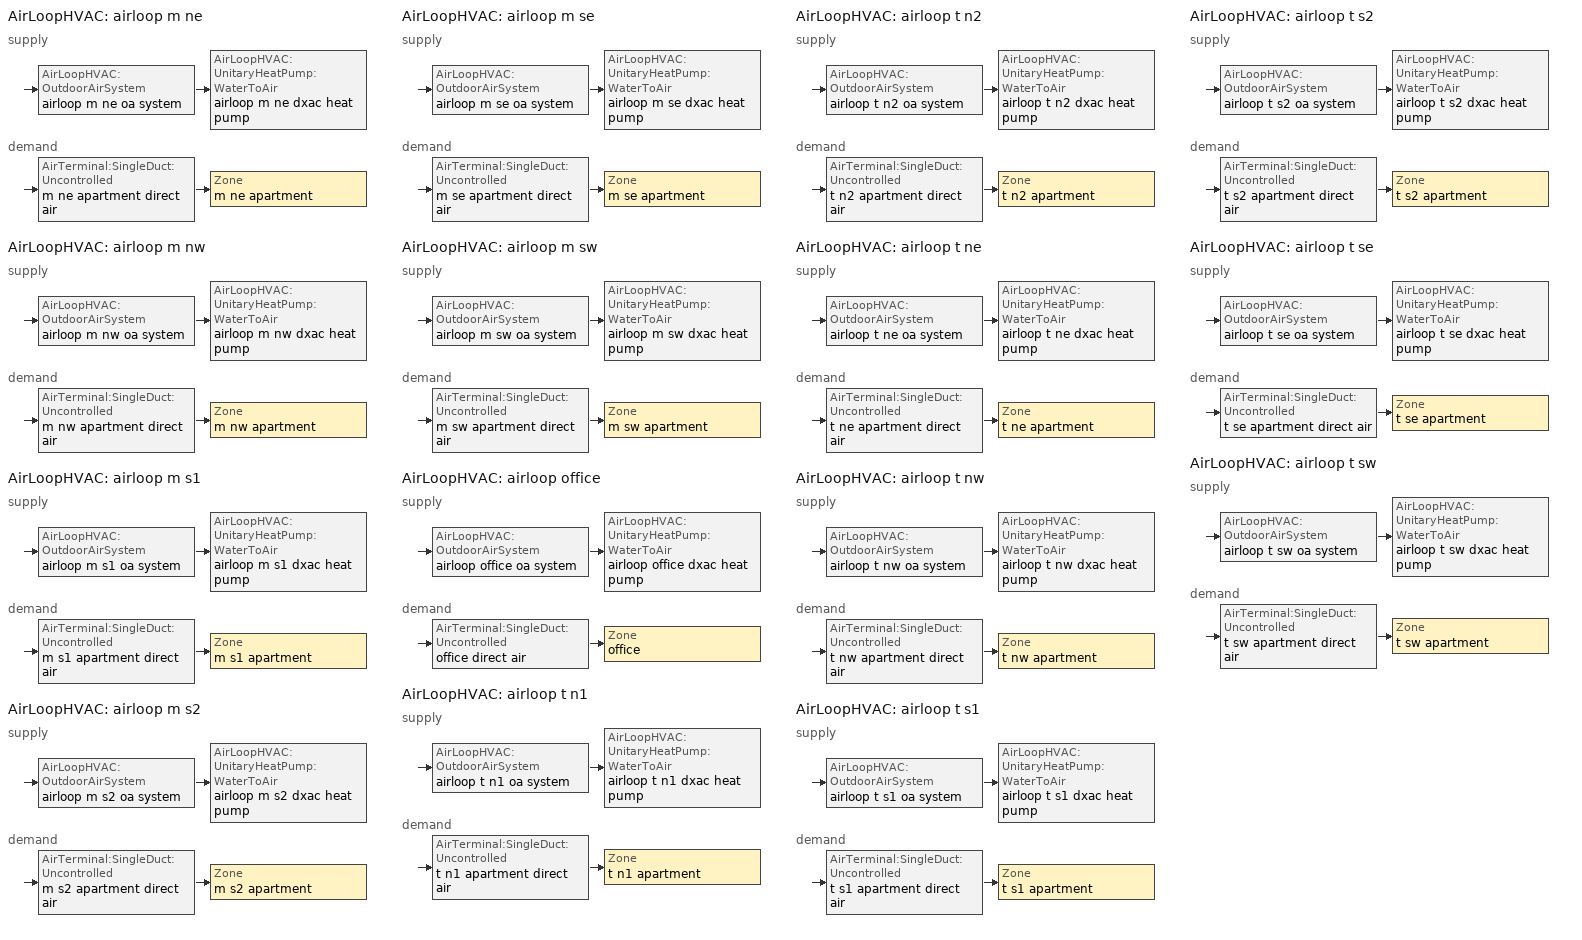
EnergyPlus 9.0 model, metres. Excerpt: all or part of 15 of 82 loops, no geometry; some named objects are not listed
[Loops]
AirLoopHVAC 'airloop m ne'
 supply: AirLoopHVAC:OutdoorAirSystem 'airloop m ne oa system' > AirLoopHVAC:UnitaryHeatPump:WaterToAir 'airloop m ne dxac heat pump'
 demand: AirTerminal:SingleDuct:Uncontrolled 'm ne apartment direct air' > Zone 'm ne apartment'
AirLoopHVAC 'airloop m nw'
 supply: AirLoopHVAC:OutdoorAirSystem 'airloop m nw oa system' > AirLoopHVAC:UnitaryHeatPump:WaterToAir 'airloop m nw dxac heat pump'
 demand: AirTerminal:SingleDuct:Uncontrolled 'm nw apartment direct air' > Zone 'm nw apartment'
AirLoopHVAC 'airloop m s1'
 supply: AirLoopHVAC:OutdoorAirSystem 'airloop m s1 oa system' > AirLoopHVAC:UnitaryHeatPump:WaterToAir 'airloop m s1 dxac heat pump'
 demand: AirTerminal:SingleDuct:Uncontrolled 'm s1 apartment direct air' > Zone 'm s1 apartment'
AirLoopHVAC 'airloop m s2'
 supply: AirLoopHVAC:OutdoorAirSystem 'airloop m s2 oa system' > AirLoopHVAC:UnitaryHeatPump:WaterToAir 'airloop m s2 dxac heat pump'
 demand: AirTerminal:SingleDuct:Uncontrolled 'm s2 apartment direct air' > Zone 'm s2 apartment'
AirLoopHVAC 'airloop m se'
 supply: AirLoopHVAC:OutdoorAirSystem 'airloop m se oa system' > AirLoopHVAC:UnitaryHeatPump:WaterToAir 'airloop m se dxac heat pump'
 demand: AirTerminal:SingleDuct:Uncontrolled 'm se apartment direct air' > Zone 'm se apartment'
AirLoopHVAC 'airloop m sw'
 supply: AirLoopHVAC:OutdoorAirSystem 'airloop m sw oa system' > AirLoopHVAC:UnitaryHeatPump:WaterToAir 'airloop m sw dxac heat pump'
 demand: AirTerminal:SingleDuct:Uncontrolled 'm sw apartment direct air' > Zone 'm sw apartment'
AirLoopHVAC 'airloop office'
 supply: AirLoopHVAC:OutdoorAirSystem 'airloop office oa system' > AirLoopHVAC:UnitaryHeatPump:WaterToAir 'airloop office dxac heat pump'
 demand: AirTerminal:SingleDuct:Uncontrolled 'office direct air' > Zone 'office'
AirLoopHVAC 'airloop t n1'
 supply: AirLoopHVAC:OutdoorAirSystem 'airloop t n1 oa system' > AirLoopHVAC:UnitaryHeatPump:WaterToAir 'airloop t n1 dxac heat pump'
 demand: AirTerminal:SingleDuct:Uncontrolled 't n1 apartment direct air' > Zone 't n1 apartment'
AirLoopHVAC 'airloop t n2'
 supply: AirLoopHVAC:OutdoorAirSystem 'airloop t n2 oa system' > AirLoopHVAC:UnitaryHeatPump:WaterToAir 'airloop t n2 dxac heat pump'
 demand: AirTerminal:SingleDuct:Uncontrolled 't n2 apartment direct air' > Zone 't n2 apartment'
AirLoopHVAC 'airloop t ne'
 supply: AirLoopHVAC:OutdoorAirSystem 'airloop t ne oa system' > AirLoopHVAC:UnitaryHeatPump:WaterToAir 'airloop t ne dxac heat pump'
 demand: AirTerminal:SingleDuct:Uncontrolled 't ne apartment direct air' > Zone 't ne apartment'
AirLoopHVAC 'airloop t nw'
 supply: AirLoopHVAC:OutdoorAirSystem 'airloop t nw oa system' > AirLoopHVAC:UnitaryHeatPump:WaterToAir 'airloop t nw dxac heat pump'
 demand: AirTerminal:SingleDuct:Uncontrolled 't nw apartment direct air' > Zone 't nw apartment'
AirLoopHVAC 'airloop t s1'
 supply: AirLoopHVAC:OutdoorAirSystem 'airloop t s1 oa system' > AirLoopHVAC:UnitaryHeatPump:WaterToAir 'airloop t s1 dxac heat pump'
 demand: AirTerminal:SingleDuct:Uncontrolled 't s1 apartment direct air' > Zone 't s1 apartment'
AirLoopHVAC 'airloop t s2'
 supply: AirLoopHVAC:OutdoorAirSystem 'airloop t s2 oa system' > AirLoopHVAC:UnitaryHeatPump:WaterToAir 'airloop t s2 dxac heat pump'
 demand: AirTerminal:SingleDuct:Uncontrolled 't s2 apartment direct air' > Zone 't s2 apartment'
AirLoopHVAC 'airloop t se'
 supply: AirLoopHVAC:OutdoorAirSystem 'airloop t se oa system' > AirLoopHVAC:UnitaryHeatPump:WaterToAir 'airloop t se dxac heat pump'
 demand: AirTerminal:SingleDuct:Uncontrolled 't se apartment direct air' > Zone 't se apartment'
AirLoopHVAC 'airloop t sw'
 supply: AirLoopHVAC:OutdoorAirSystem 'airloop t sw oa system' > AirLoopHVAC:UnitaryHeatPump:WaterToAir 'airloop t sw dxac heat pump'
 demand: AirTerminal:SingleDuct:Uncontrolled 't sw apartment direct air' > Zone 't sw apartment'
[AirLoopHVAC]
airloop m ne: , airloop allapts availability manager, autosize, airloop m ne branches, , airloop m ne return air inlet, zonemixer m ne return air outlet, zonesplitter m ne supply air inlet, airloop m ne supply air outlet
airloop m nw: , airloop allapts availability manager, autosize, airloop m nw branches, , airloop m nw return air inlet, zonemixer m nw return air outlet, zonesplitter m nw supply air inlet, airloop m nw supply air outlet
airloop m s1: , airloop allapts availability manager, autosize, airloop m s1 branches, , airloop m s1 return air inlet, zonemixer m s1 return air outlet, zonesplitter m s1 supply air inlet, airloop m s1 supply air outlet
airloop m s2: , airloop allapts availability manager, autosize, airloop m s2 branches, , airloop m s2 return air inlet, zonemixer m s2 return air outlet, zonesplitter m s2 supply air inlet, airloop m s2 supply air outlet
airloop m se: , airloop allapts availability manager, autosize, airloop m se branches, , airloop m se return air inlet, zonemixer m se return air outlet, zonesplitter m se supply air inlet, airloop m se supply air outlet
airloop m sw: , airloop allapts availability manager, autosize, airloop m sw branches, , airloop m sw return air inlet, zonemixer m sw return air outlet, zonesplitter m sw supply air inlet, airloop m sw supply air outlet
airloop office: , airloop office availability manager, autosize, airloop office branches, , airloop office return air inlet, zonemixer office return air outlet, zonesplitter office supply air inlet, airloop office supply air outlet
airloop t n1: , airloop allapts availability manager, autosize, airloop t n1 branches, , airloop t n1 return air inlet, zonemixer t n1 return air outlet, zonesplitter t n1 supply air inlet, airloop t n1 supply air outlet
airloop t n2: , airloop allapts availability manager, autosize, airloop t n2 branches, , airloop t n2 return air inlet, zonemixer t n2 return air outlet, zonesplitter t n2 supply air inlet, airloop t n2 supply air outlet
airloop t ne: , airloop allapts availability manager, autosize, airloop t ne branches, , airloop t ne return air inlet, zonemixer t ne return air outlet, zonesplitter t ne supply air inlet, airloop t ne supply air outlet
airloop t nw: , airloop allapts availability manager, autosize, airloop t nw branches, , airloop t nw return air inlet, zonemixer t nw return air outlet, zonesplitter t nw supply air inlet, airloop t nw supply air outlet
airloop t s1: , airloop allapts availability manager, autosize, airloop t s1 branches, , airloop t s1 return air inlet, zonemixer t s1 return air outlet, zonesplitter t s1 supply air inlet, airloop t s1 supply air outlet
airloop t s2: , airloop allapts availability manager, autosize, airloop t s2 branches, , airloop t s2 return air inlet, zonemixer t s2 return air outlet, zonesplitter t s2 supply air inlet, airloop t s2 supply air outlet
airloop t se: , airloop allapts availability manager, autosize, airloop t se branches, , airloop t se return air inlet, zonemixer t se return air outlet, zonesplitter t se supply air inlet, airloop t se supply air outlet
airloop t sw: , airloop allapts availability manager, autosize, airloop t sw branches, , airloop t sw return air inlet, zonemixer t sw return air outlet, zonesplitter t sw supply air inlet, airloop t sw supply air outlet
[AirLoopHVAC:OutdoorAirSystem]
airloop m ne oa system: airloop m ne oa system controllers, airloop m ne oa system equipment, airloop allapts availability manager
airloop m nw oa system: airloop m nw oa system controllers, airloop m nw oa system equipment, airloop allapts availability manager
airloop m s1 oa system: airloop m s1 oa system controllers, airloop m s1 oa system equipment, airloop allapts availability manager
airloop m s2 oa system: airloop m s2 oa system controllers, airloop m s2 oa system equipment, airloop allapts availability manager
airloop m se oa system: airloop m se oa system controllers, airloop m se oa system equipment, airloop allapts availability manager
airloop m sw oa system: airloop m sw oa system controllers, airloop m sw oa system equipment, airloop allapts availability manager
airloop office oa system: airloop office oa system controllers, airloop office oa system equipment, airloop office availability manager
airloop t n1 oa system: airloop t n1 oa system controllers, airloop t n1 oa system equipment, airloop allapts availability manager
airloop t n2 oa system: airloop t n2 oa system controllers, airloop t n2 oa system equipment, airloop allapts availability manager
airloop t ne oa system: airloop t ne oa system controllers, airloop t ne oa system equipment, airloop allapts availability manager
airloop t nw oa system: airloop t nw oa system controllers, airloop t nw oa system equipment, airloop allapts availability manager
airloop t s1 oa system: airloop t s1 oa system controllers, airloop t s1 oa system equipment, airloop allapts availability manager
airloop t s2 oa system: airloop t s2 oa system controllers, airloop t s2 oa system equipment, airloop allapts availability manager
airloop t se oa system: airloop t se oa system controllers, airloop t se oa system equipment, airloop allapts availability manager
airloop t sw oa system: airloop t sw oa system controllers, airloop t sw oa system equipment, airloop allapts availability manager
[AirLoopHVAC:UnitaryHeatPump:WaterToAir]
airloop m ne dxac heat pump: all on, m ne apartment mixed air outlet, airloop m ne supply air outlet, autosize, m ne apartment, fan:onoff, airloop m ne supply fan, coil:heating:watertoairheatpump:equationfit, heat pump heating mode airloop m ne, 0.001, coil:cooling:watertoairheatpump:equationfit, heat pump cooling mode airloop m ne, 0.001, 2.5, 60, 0.01, 60, coil:heating:electric, heat pump dx supp heating coil airloop m ne, 50, , common osa inlet node, blowthrough, all off
airloop m nw dxac heat pump: all on, m nw apartment mixed air outlet, airloop m nw supply air outlet, autosize, m nw apartment, fan:onoff, airloop m nw supply fan, coil:heating:watertoairheatpump:equationfit, heat pump heating mode airloop m nw, 0.001, coil:cooling:watertoairheatpump:equationfit, heat pump cooling mode airloop m nw, 0.001, 2.5, 60, 0.01, 60, coil:heating:electric, heat pump dx supp heating coil airloop m nw, 50, , common osa inlet node, blowthrough, all off
airloop m s1 dxac heat pump: all on, m s1 apartment mixed air outlet, airloop m s1 supply air outlet, autosize, m s1 apartment, fan:onoff, airloop m s1 supply fan, coil:heating:watertoairheatpump:equationfit, heat pump heating mode airloop m s1, 0.001, coil:cooling:watertoairheatpump:equationfit, heat pump cooling mode airloop m s1, 0.001, 2.5, 60, 0.01, 60, coil:heating:electric, heat pump dx supp heating coil airloop m s1, 50, , common osa inlet node, blowthrough, all off
airloop m s2 dxac heat pump: all on, m s2 apartment mixed air outlet, airloop m s2 supply air outlet, autosize, m s2 apartment, fan:onoff, airloop m s2 supply fan, coil:heating:watertoairheatpump:equationfit, heat pump heating mode airloop m s2, 0.001, coil:cooling:watertoairheatpump:equationfit, heat pump cooling mode airloop m s2, 0.001, 2.5, 60, 0.01, 60, coil:heating:electric, heat pump dx supp heating coil airloop m s2, 50, , common osa inlet node, blowthrough, all off
airloop m se dxac heat pump: all on, m se apartment mixed air outlet, airloop m se supply air outlet, autosize, m se apartment, fan:onoff, airloop m se supply fan, coil:heating:watertoairheatpump:equationfit, heat pump heating mode airloop m se, 0.001, coil:cooling:watertoairheatpump:equationfit, heat pump cooling mode airloop m se, 0.001, 2.5, 60, 0.01, 60, coil:heating:electric, heat pump dx supp heating coil airloop m se, 50, , common osa inlet node, blowthrough, all off
airloop m sw dxac heat pump: all on, m sw apartment mixed air outlet, airloop m sw supply air outlet, autosize, m sw apartment, fan:onoff, airloop m sw supply fan, coil:heating:watertoairheatpump:equationfit, heat pump heating mode airloop m sw, 0.001, coil:cooling:watertoairheatpump:equationfit, heat pump cooling mode airloop m sw, 0.001, 2.5, 60, 0.01, 60, coil:heating:electric, heat pump dx supp heating coil airloop m sw, 50, , common osa inlet node, blowthrough, all off
airloop office dxac heat pump: all on, office mixed air outlet, airloop office supply air outlet, autosize, office, fan:onoff, airloop office supply fan, coil:heating:watertoairheatpump:equationfit, heat pump heating mode airloop office, 0.001, coil:cooling:watertoairheatpump:equationfit, heat pump cooling mode airloop office, 0.001, 2.5, 60, 0.01, 60, coil:heating:electric, heat pump dx supp heating coil airloop office, 50, , common osa inlet node, blowthrough, supplyfansch
airloop t n1 dxac heat pump: all on, t n1 apartment mixed air outlet, airloop t n1 supply air outlet, autosize, t n1 apartment, fan:onoff, airloop t n1 supply fan, coil:heating:watertoairheatpump:equationfit, heat pump heating mode airloop t n1, 0.001, coil:cooling:watertoairheatpump:equationfit, heat pump cooling mode airloop t n1, 0.0001, 2.5, 60, 0.01, 60, coil:heating:electric, heat pump dx supp heating coil airloop t n1, 50, , common osa inlet node, blowthrough, all off
airloop t n2 dxac heat pump: all on, t n2 apartment mixed air outlet, airloop t n2 supply air outlet, autosize, t n2 apartment, fan:onoff, airloop t n2 supply fan, coil:heating:watertoairheatpump:equationfit, heat pump heating mode airloop t n2, 0.001, coil:cooling:watertoairheatpump:equationfit, heat pump cooling mode airloop t n2, 0.0001, 2.5, 60, 0.01, 60, coil:heating:electric, heat pump dx supp heating coil airloop t n2, 50, , common osa inlet node, blowthrough, all off
airloop t ne dxac heat pump: all on, t ne apartment mixed air outlet, airloop t ne supply air outlet, autosize, t ne apartment, fan:onoff, airloop t ne supply fan, coil:heating:watertoairheatpump:equationfit, heat pump heating mode airloop t ne, 0.001, coil:cooling:watertoairheatpump:equationfit, heat pump cooling mode airloop t ne, 0.001, 2.5, 60, 0.01, 60, coil:heating:electric, heat pump dx supp heating coil airloop t ne, 50, , common osa inlet node, blowthrough, all off
airloop t nw dxac heat pump: all on, t nw apartment mixed air outlet, airloop t nw supply air outlet, autosize, t nw apartment, fan:onoff, airloop t nw supply fan, coil:heating:watertoairheatpump:equationfit, heat pump heating mode airloop t nw, 0.001, coil:cooling:watertoairheatpump:equationfit, heat pump cooling mode airloop t nw, 0.001, 2.5, 60, 0.01, 60, coil:heating:electric, heat pump dx supp heating coil airloop t nw, 50, , common osa inlet node, blowthrough, all off
airloop t s1 dxac heat pump: all on, t s1 apartment mixed air outlet, airloop t s1 supply air outlet, autosize, t s1 apartment, fan:onoff, airloop t s1 supply fan, coil:heating:watertoairheatpump:equationfit, heat pump heating mode airloop t s1, 0.001, coil:cooling:watertoairheatpump:equationfit, heat pump cooling mode airloop t s1, 0.001, 2.5, 60, 0.01, 60, coil:heating:electric, heat pump dx supp heating coil airloop t s1, 50, , common osa inlet node, blowthrough, all off
airloop t s2 dxac heat pump: all on, t s2 apartment mixed air outlet, airloop t s2 supply air outlet, autosize, t s2 apartment, fan:onoff, airloop t s2 supply fan, coil:heating:watertoairheatpump:equationfit, heat pump heating mode airloop t s2, 0.001, coil:cooling:watertoairheatpump:equationfit, heat pump cooling mode airloop t s2, 0.001, 2.5, 60, 0.01, 60, coil:heating:electric, heat pump dx supp heating coil airloop t s2, 50, , common osa inlet node, blowthrough, all off
airloop t se dxac heat pump: all on, t se apartment mixed air outlet, airloop t se supply air outlet, autosize, t se apartment, fan:onoff, airloop t se supply fan, coil:heating:watertoairheatpump:equationfit, heat pump heating mode airloop t se, 0.001, coil:cooling:watertoairheatpump:equationfit, heat pump cooling mode airloop t se, 0.001, 2.5, 60, 0.01, 60, coil:heating:electric, heat pump dx supp heating coil airloop t se, 50, , common osa inlet node, blowthrough, all off
airloop t sw dxac heat pump: all on, t sw apartment mixed air outlet, airloop t sw supply air outlet, autosize, t sw apartment, fan:onoff, airloop t sw supply fan, coil:heating:watertoairheatpump:equationfit, heat pump heating mode airloop t sw, 0.001, coil:cooling:watertoairheatpump:equationfit, heat pump cooling mode airloop t sw, 0.001, 2.5, 60, 0.01, 60, coil:heating:electric, heat pump dx supp heating coil airloop t sw, 50, , common osa inlet node, blowthrough, all off
[AirTerminal:SingleDuct:Uncontrolled]
m ne apartment direct air: all on, m ne apartment supply inlet, autosize
m nw apartment direct air: all on, m nw apartment supply inlet, autosize
m s1 apartment direct air: all on, m s1 apartment supply inlet, autosize
m s2 apartment direct air: all on, m s2 apartment supply inlet, autosize
m se apartment direct air: all on, m se apartment supply inlet, autosize
m sw apartment direct air: all on, m sw apartment supply inlet, autosize
office direct air: all on, office supply inlet, autosize
t n1 apartment direct air: all on, t n1 apartment supply inlet, autosize
t n2 apartment direct air: all on, t n2 apartment supply inlet, autosize
t ne apartment direct air: all on, t ne apartment supply inlet, autosize
t nw apartment direct air: all on, t nw apartment supply inlet, autosize
t s1 apartment direct air: all on, t s1 apartment supply inlet, autosize
t s2 apartment direct air: all on, t s2 apartment supply inlet, autosize
t se apartment direct air: all on, t se apartment supply inlet, autosize
t sw apartment direct air: all on, t sw apartment supply inlet, autosize
[Coil:Heating:Electric]
heat pump dx supp heating coil airloop m ne: all on, 1, autosize, heating coil air outlet node airloop m ne, airloop m ne supply air outlet
heat pump dx supp heating coil airloop m nw: all on, 1, autosize, heating coil air outlet node airloop m nw, airloop m nw supply air outlet
heat pump dx supp heating coil airloop m s1: all on, 1, autosize, heating coil air outlet node airloop m s1, airloop m s1 supply air outlet
heat pump dx supp heating coil airloop m s2: all on, 1, autosize, heating coil air outlet node airloop m s2, airloop m s2 supply air outlet
heat pump dx supp heating coil airloop m se: all on, 1, autosize, heating coil air outlet node airloop m se, airloop m se supply air outlet
heat pump dx supp heating coil airloop m sw: all on, 1, autosize, heating coil air outlet node airloop m sw, airloop m sw supply air outlet
heat pump dx supp heating coil airloop office: all on, 1, autosize, heating coil air outlet node airloop office, airloop office supply air outlet
heat pump dx supp heating coil airloop t n1: all on, 1, autosize, heating coil air outlet node airloop t n1, airloop t n1 supply air outlet
heat pump dx supp heating coil airloop t n2: all on, 1, autosize, heating coil air outlet node airloop t n2, airloop t n2 supply air outlet
heat pump dx supp heating coil airloop t ne: all on, 1, autosize, heating coil air outlet node airloop t ne, airloop t ne supply air outlet
heat pump dx supp heating coil airloop t nw: all on, 1, autosize, heating coil air outlet node airloop t nw, airloop t nw supply air outlet
heat pump dx supp heating coil airloop t s1: all on, 1, autosize, heating coil air outlet node airloop t s1, airloop t s1 supply air outlet
heat pump dx supp heating coil airloop t s2: all on, 1, autosize, heating coil air outlet node airloop t s2, airloop t s2 supply air outlet
heat pump dx supp heating coil airloop t se: all on, 1, autosize, heating coil air outlet node airloop t se, airloop t se supply air outlet
heat pump dx supp heating coil airloop t sw: all on, 1, autosize, heating coil air outlet node airloop t sw, airloop t sw supply air outlet
[Controller:OutdoorAir]
airloop m ne oa controller: m ne apartment relief air outlet, airloop m ne return air inlet, m ne apartment mixed air outlet, m ne apartment outside air inlet, autosize, autosize, noeconomizer, modulateflow, , , , , , lockoutwithheating, fixedminimum, all off, , , , , no, , 1, yes, bypasswhenwithineconomizerlimits
airloop m nw oa controller: m nw apartment relief air outlet, airloop m nw return air inlet, m nw apartment mixed air outlet, m nw apartment outside air inlet, autosize, autosize, noeconomizer, modulateflow, , , , , , lockoutwithheating, fixedminimum, all off, , , , , no, , 1, yes, bypasswhenwithineconomizerlimits
airloop m s1 oa controller: m s1 apartment relief air outlet, airloop m s1 return air inlet, m s1 apartment mixed air outlet, m s1 apartment outside air inlet, autosize, autosize, noeconomizer, modulateflow, , , , , , lockoutwithheating, fixedminimum, all off, , , , , no, , 1, yes, bypasswhenwithineconomizerlimits
airloop m s2 oa controller: m s2 apartment relief air outlet, airloop m s2 return air inlet, m s2 apartment mixed air outlet, m s2 apartment outside air inlet, autosize, autosize, noeconomizer, modulateflow, , , , , , lockoutwithheating, fixedminimum, all off, , , , , no, , 1, yes, bypasswhenwithineconomizerlimits
airloop m se oa controller: m se apartment relief air outlet, airloop m se return air inlet, m se apartment mixed air outlet, m se apartment outside air inlet, autosize, autosize, noeconomizer, modulateflow, , , , , , lockoutwithheating, fixedminimum, all off, , , , , no, , 1, yes, bypasswhenwithineconomizerlimits
airloop m sw oa controller: m sw apartment relief air outlet, airloop m sw return air inlet, m sw apartment mixed air outlet, m sw apartment outside air inlet, autosize, autosize, noeconomizer, modulateflow, , , , , , lockoutwithheating, fixedminimum, all off, , , , , no, , 1, yes, bypasswhenwithineconomizerlimits
airloop office oa controller: office relief air outlet, airloop office return air inlet, office mixed air outlet, office outside air inlet, autosize, autosize, noeconomizer, modulateflow, , , , , , lockoutwithheating, fixedminimum, , , , , , no, , 1, yes
airloop t n1 oa controller: t n1 apartment relief air outlet, airloop t n1 return air inlet, t n1 apartment mixed air outlet, t n1 apartment outside air inlet, autosize, autosize, noeconomizer, modulateflow, , , , , , lockoutwithheating, fixedminimum, all off, , , , , no, , 1, yes, bypasswhenwithineconomizerlimits
airloop t n2 oa controller: t n2 apartment relief air outlet, airloop t n2 return air inlet, t n2 apartment mixed air outlet, t n2 apartment outside air inlet, autosize, autosize, noeconomizer, modulateflow, , , , , , lockoutwithheating, fixedminimum, all off, , , , , no, , 1, yes, bypasswhenwithineconomizerlimits
airloop t ne oa controller: t ne apartment relief air outlet, airloop t ne return air inlet, t ne apartment mixed air outlet, t ne apartment outside air inlet, autosize, autosize, noeconomizer, modulateflow, , , , , , lockoutwithheating, fixedminimum, all off, , , , , no, , 1, yes, bypasswhenwithineconomizerlimits
airloop t nw oa controller: t nw apartment relief air outlet, airloop t nw return air inlet, t nw apartment mixed air outlet, t nw apartment outside air inlet, autosize, autosize, noeconomizer, modulateflow, , , , , , lockoutwithheating, fixedminimum, all off, , , , , no, , 1, yes, bypasswhenwithineconomizerlimits
airloop t s1 oa controller: t s1 apartment relief air outlet, airloop t s1 return air inlet, t s1 apartment mixed air outlet, t s1 apartment outside air inlet, autosize, autosize, noeconomizer, modulateflow, , , , , , lockoutwithheating, fixedminimum, all off, , , , , no, , 1, yes, bypasswhenwithineconomizerlimits
airloop t s2 oa controller: t s2 apartment relief air outlet, airloop t s2 return air inlet, t s2 apartment mixed air outlet, t s2 apartment outside air inlet, autosize, autosize, noeconomizer, modulateflow, , , , , , lockoutwithheating, fixedminimum, all off, , , , , no, , 1, yes, bypasswhenwithineconomizerlimits
airloop t se oa controller: t se apartment relief air outlet, airloop t se return air inlet, t se apartment mixed air outlet, t se apartment outside air inlet, autosize, autosize, noeconomizer, modulateflow, , , , , , lockoutwithheating, fixedminimum, all off, , , , , no, , 1, yes, bypasswhenwithineconomizerlimits
airloop t sw oa controller: t sw apartment relief air outlet, airloop t sw return air inlet, t sw apartment mixed air outlet, t sw apartment outside air inlet, autosize, autosize, noeconomizer, modulateflow, , , , , , lockoutwithheating, fixedminimum, all off, , , , , no, , 1, yes, bypasswhenwithineconomizerlimits
[DesignSpecification:OutdoorAir]
sz dsoa m ne apartment; sz dsoa m nw apartment; sz dsoa m s1 apartment; sz dsoa m s2 apartment; sz dsoa m se apartment; sz dsoa m sw apartment; sz dsoa t n1 apartment; sz dsoa t n2 apartment; sz dsoa t ne apartment; sz dsoa t nw apartment; sz dsoa t s1 apartment; sz dsoa t s2 apartment; sz dsoa t se apartment; sz dsoa t sw apartment: flow/area, , 0.000294083
sz dsoa office: flow/area, , 0.000431773
[EnergyManagementSystem:Sensor]
m_s1_apartment_sliding_door_ventilation_sensor: m s1 apartment; Zone Ventilation Standard Density Volume Flow Rate
[Fan:OnOff]
airloop m ne supply fan: all on, 0.55575, 622.5, autosize, 0.855, 1, m ne apartment mixed air outlet, airloop m ne supply fan outlet
airloop m nw supply fan: all on, 0.55575, 622.5, autosize, 0.855, 1, m nw apartment mixed air outlet, airloop m nw supply fan outlet
airloop m s1 supply fan: all on, 0.55575, 622.5, autosize, 0.855, 1, m s1 apartment mixed air outlet, airloop m s1 supply fan outlet
airloop m s2 supply fan: all on, 0.55575, 622.5, autosize, 0.855, 1, m s2 apartment mixed air outlet, airloop m s2 supply fan outlet
airloop m se supply fan: all on, 0.55575, 622.5, autosize, 0.855, 1, m se apartment mixed air outlet, airloop m se supply fan outlet
airloop m sw supply fan: all on, 0.55575, 622.5, autosize, 0.855, 1, m sw apartment mixed air outlet, airloop m sw supply fan outlet
airloop office supply fan: all on, 0.55575, 622.5, autosize, 0.855, 1, office mixed air outlet, airloop office supply fan outlet
airloop t n1 supply fan: all on, 0.55575, 622.5, autosize, 0.855, 1, t n1 apartment mixed air outlet, airloop t n1 supply fan outlet
airloop t n2 supply fan: all on, 0.55575, 622.5, autosize, 0.855, 1, t n2 apartment mixed air outlet, airloop t n2 supply fan outlet
airloop t ne supply fan: all on, 0.55575, 622.5, autosize, 0.855, 1, t ne apartment mixed air outlet, airloop t ne supply fan outlet
airloop t nw supply fan: all on, 0.55575, 622.5, autosize, 0.855, 1, t nw apartment mixed air outlet, airloop t nw supply fan outlet
airloop t s1 supply fan: all on, 0.55575, 622.5, autosize, 0.855, 1, t s1 apartment mixed air outlet, airloop t s1 supply fan outlet
airloop t s2 supply fan: all on, 0.55575, 622.5, autosize, 0.855, 1, t s2 apartment mixed air outlet, airloop t s2 supply fan outlet
airloop t se supply fan: all on, 0.55575, 622.5, autosize, 0.855, 1, t se apartment mixed air outlet, airloop t se supply fan outlet
airloop t sw supply fan: all on, 0.55575, 622.5, autosize, 0.855, 1, t sw apartment mixed air outlet, airloop t sw supply fan outlet
m ne apartment erv exh fan: all on, 0.303158, 233.6875, autosize, 0.48, 1, m ne apartment erv secondary outlet node, m ne apartment erv exh fan outlet node, , , General
m ne apartment erv sup fan: all on, 0.303158, 233.6875, autosize, 0.48, 1, m ne apartment erv outlet node, m ne apartment erv sup fan outlet node, , , General
m nw apartment erv exh fan: all on, 0.303158, 233.6875, autosize, 0.48, 1, m nw apartment erv secondary outlet node, m nw apartment erv exh fan outlet node, , , General
m nw apartment erv sup fan: all on, 0.303158, 233.6875, autosize, 0.48, 1, m nw apartment erv outlet node, m nw apartment erv sup fan outlet node, , , General
m s1 apartment erv exh fan: all on, 0.303158, 233.6875, autosize, 0.48, 1, m s1 apartment erv secondary outlet node, m s1 apartment erv exh fan outlet node, , , General
m s1 apartment erv sup fan: all on, 0.303158, 233.6875, autosize, 0.48, 1, m s1 apartment erv outlet node, m s1 apartment erv sup fan outlet node, , , General
m s2 apartment erv exh fan: all on, 0.303158, 233.6875, autosize, 0.48, 1, m s2 apartment erv secondary outlet node, m s2 apartment erv exh fan outlet node, , , General
m s2 apartment erv sup fan: all on, 0.303158, 233.6875, autosize, 0.48, 1, m s2 apartment erv outlet node, m s2 apartment erv sup fan outlet node, , , General
m se apartment erv exh fan: all on, 0.303158, 233.6875, autosize, 0.48, 1, m se apartment erv secondary outlet node, m se apartment erv exh fan outlet node, , , General
m se apartment erv sup fan: all on, 0.303158, 233.6875, autosize, 0.48, 1, m se apartment erv outlet node, m se apartment erv sup fan outlet node, , , General
m sw apartment erv exh fan: all on, 0.303158, 233.6875, autosize, 0.48, 1, m sw apartment erv secondary outlet node, m sw apartment erv exh fan outlet node, , , General
m sw apartment erv sup fan: all on, 0.303158, 233.6875, autosize, 0.48, 1, m sw apartment erv outlet node, m sw apartment erv sup fan outlet node, , , General
t n1 apartment erv exh fan: all on, 0.303158, 233.6875, autosize, 0.48, 1, t n1 apartment erv secondary outlet node, t n1 apartment erv exh fan outlet node, , , General
t n1 apartment erv sup fan: all on, 0.303158, 233.6875, autosize, 0.48, 1, t n1 apartment erv outlet node, t n1 apartment erv sup fan outlet node, , , General
t n2 apartment erv exh fan: all on, 0.303158, 233.6875, autosize, 0.48, 1, t n2 apartment erv secondary outlet node, t n2 apartment erv exh fan outlet node, , , General
t n2 apartment erv sup fan: all on, 0.303158, 233.6875, autosize, 0.48, 1, t n2 apartment erv outlet node, t n2 apartment erv sup fan outlet node, , , General
t ne apartment erv exh fan: all on, 0.303158, 233.6875, autosize, 0.48, 1, t ne apartment erv secondary outlet node, t ne apartment erv exh fan outlet node, , , General
t ne apartment erv sup fan: all on, 0.303158, 233.6875, autosize, 0.48, 1, t ne apartment erv outlet node, t ne apartment erv sup fan outlet node, , , General
t nw apartment erv exh fan: all on, 0.303158, 233.6875, autosize, 0.48, 1, t nw apartment erv secondary outlet node, t nw apartment erv exh fan outlet node, , , General
t nw apartment erv sup fan: all on, 0.303158, 233.6875, autosize, 0.48, 1, t nw apartment erv outlet node, t nw apartment erv sup fan outlet node, , , General
t s1 apartment erv exh fan: all on, 0.303158, 233.6875, autosize, 0.48, 1, t s1 apartment erv secondary outlet node, t s1 apartment erv exh fan outlet node, , , General
t s1 apartment erv sup fan: all on, 0.303158, 233.6875, autosize, 0.48, 1, t s1 apartment erv outlet node, t s1 apartment erv sup fan outlet node, , , General
t s2 apartment erv exh fan: all on, 0.303158, 233.6875, autosize, 0.48, 1, t s2 apartment erv secondary outlet node, t s2 apartment erv exh fan outlet node, , , General
t s2 apartment erv sup fan: all on, 0.303158, 233.6875, autosize, 0.48, 1, t s2 apartment erv outlet node, t s2 apartment erv sup fan outlet node, , , General
t se apartment erv exh fan: all on, 0.303158, 233.6875, autosize, 0.48, 1, t se apartment erv secondary outlet node, t se apartment erv exh fan outlet node, , , General
t se apartment erv sup fan: all on, 0.303158, 233.6875, autosize, 0.48, 1, t se apartment erv outlet node, t se apartment erv sup fan outlet node, , , General
t sw apartment erv exh fan: all on, 0.303158, 233.6875, autosize, 0.48, 1, t sw apartment erv secondary outlet node, t sw apartment erv exh fan outlet node, , , General
t sw apartment erv sup fan: all on, 0.303158, 233.6875, autosize, 0.48, 1, t sw apartment erv outlet node, t sw apartment erv sup fan outlet node, , , General
[HeatExchanger:AirToAir:SensibleAndLatent]
m ne apartment oa heat exchanger: allon_except_dd, autosize, 0, 0, 0, 0, 0, 0, 0, 0, m ne apartment outside air node, m ne apartment erv outlet node, m ne apartment zone exhaust node, m ne apartment erv secondary outlet node, 0, no, rotary, exhaustonly, -23.3, 0.167, 1.44
m nw apartment oa heat exchanger: allon_except_dd, autosize, 0, 0, 0, 0, 0, 0, 0, 0, m nw apartment outside air node, m nw apartment erv outlet node, m nw apartment zone exhaust node, m nw apartment erv secondary outlet node, 0, no, rotary, exhaustonly, -23.3, 0.167, 1.44
m s1 apartment oa heat exchanger: allon_except_dd, autosize, 0, 0, 0, 0, 0, 0, 0, 0, m s1 apartment outside air node, m s1 apartment erv outlet node, m s1 apartment zone exhaust node, m s1 apartment erv secondary outlet node, 0, no, rotary, exhaustonly, -23.3, 0.167, 1.44
m s2 apartment oa heat exchanger: allon_except_dd, autosize, 0, 0, 0, 0, 0, 0, 0, 0, m s2 apartment outside air node, m s2 apartment erv outlet node, m s2 apartment zone exhaust node, m s2 apartment erv secondary outlet node, 0, no, rotary, exhaustonly, -23.3, 0.167, 1.44
m se apartment oa heat exchanger: allon_except_dd, autosize, 0, 0, 0, 0, 0, 0, 0, 0, m se apartment outside air node, m se apartment erv outlet node, m se apartment zone exhaust node, m se apartment erv secondary outlet node, 0, no, rotary, exhaustonly, -23.3, 0.167, 1.44
m sw apartment oa heat exchanger: allon_except_dd, autosize, 0, 0, 0, 0, 0, 0, 0, 0, m sw apartment outside air node, m sw apartment erv outlet node, m sw apartment zone exhaust node, m sw apartment erv secondary outlet node, 0, no, rotary, exhaustonly, -23.3, 0.167, 1.44
t n1 apartment oa heat exchanger: allon_except_dd, autosize, 0, 0, 0, 0, 0, 0, 0, 0, t n1 apartment outside air node, t n1 apartment erv outlet node, t n1 apartment zone exhaust node, t n1 apartment erv secondary outlet node, 0, no, rotary, exhaustonly, -23.3, 0.167, 1.44
t n2 apartment oa heat exchanger: allon_except_dd, autosize, 0, 0, 0, 0, 0, 0, 0, 0, t n2 apartment outside air node, t n2 apartment erv outlet node, t n2 apartment zone exhaust node, t n2 apartment erv secondary outlet node, 0, no, rotary, exhaustonly, -23.3, 0.167, 1.44
t ne apartment oa heat exchanger: allon_except_dd, autosize, 0, 0, 0, 0, 0, 0, 0, 0, t ne apartment outside air node, t ne apartment erv outlet node, t ne apartment zone exhaust node, t ne apartment erv secondary outlet node, 0, no, rotary, exhaustonly, -23.3, 0.167, 1.44
t nw apartment oa heat exchanger: allon_except_dd, autosize, 0, 0, 0, 0, 0, 0, 0, 0, t nw apartment outside air node, t nw apartment erv outlet node, t nw apartment zone exhaust node, t nw apartment erv secondary outlet node, 0, no, rotary, exhaustonly, -23.3, 0.167, 1.44
t s1 apartment oa heat exchanger: allon_except_dd, autosize, 0, 0, 0, 0, 0, 0, 0, 0, t s1 apartment outside air node, t s1 apartment erv outlet node, t s1 apartment zone exhaust node, t s1 apartment erv secondary outlet node, 0, no, rotary, exhaustonly, -23.3, 0.167, 1.44
t s2 apartment oa heat exchanger: allon_except_dd, autosize, 0, 0, 0, 0, 0, 0, 0, 0, t s2 apartment outside air node, t s2 apartment erv outlet node, t s2 apartment zone exhaust node, t s2 apartment erv secondary outlet node, 0, no, rotary, exhaustonly, -23.3, 0.167, 1.44
t se apartment oa heat exchanger: allon_except_dd, autosize, 0, 0, 0, 0, 0, 0, 0, 0, t se apartment outside air node, t se apartment erv outlet node, t se apartment zone exhaust node, t se apartment erv secondary outlet node, 0, no, rotary, exhaustonly, -23.3, 0.167, 1.44
t sw apartment oa heat exchanger: allon_except_dd, autosize, 0, 0, 0, 0, 0, 0, 0, 0, t sw apartment outside air node, t sw apartment erv outlet node, t sw apartment zone exhaust node, t sw apartment erv secondary outlet node, 0, no, rotary, exhaustonly, -23.3, 0.167, 1.44
[OutdoorAir:Mixer]
m ne apartment oa mixing box: m ne apartment mixed air outlet, m ne apartment outside air inlet, m ne apartment relief air outlet, airloop m ne return air inlet
m nw apartment oa mixing box: m nw apartment mixed air outlet, m nw apartment outside air inlet, m nw apartment relief air outlet, airloop m nw return air inlet
m s1 apartment oa mixing box: m s1 apartment mixed air outlet, m s1 apartment outside air inlet, m s1 apartment relief air outlet, airloop m s1 return air inlet
m s2 apartment oa mixing box: m s2 apartment mixed air outlet, m s2 apartment outside air inlet, m s2 apartment relief air outlet, airloop m s2 return air inlet
m se apartment oa mixing box: m se apartment mixed air outlet, m se apartment outside air inlet, m se apartment relief air outlet, airloop m se return air inlet
m sw apartment oa mixing box: m sw apartment mixed air outlet, m sw apartment outside air inlet, m sw apartment relief air outlet, airloop m sw return air inlet
office oa mixing box: office mixed air outlet, office outside air inlet, office relief air outlet, airloop office return air inlet
t n1 apartment oa mixing box: t n1 apartment mixed air outlet, t n1 apartment outside air inlet, t n1 apartment relief air outlet, airloop t n1 return air inlet
t n2 apartment oa mixing box: t n2 apartment mixed air outlet, t n2 apartment outside air inlet, t n2 apartment relief air outlet, airloop t n2 return air inlet
t ne apartment oa mixing box: t ne apartment mixed air outlet, t ne apartment outside air inlet, t ne apartment relief air outlet, airloop t ne return air inlet
t nw apartment oa mixing box: t nw apartment mixed air outlet, t nw apartment outside air inlet, t nw apartment relief air outlet, airloop t nw return air inlet
t s1 apartment oa mixing box: t s1 apartment mixed air outlet, t s1 apartment outside air inlet, t s1 apartment relief air outlet, airloop t s1 return air inlet
t s2 apartment oa mixing box: t s2 apartment mixed air outlet, t s2 apartment outside air inlet, t s2 apartment relief air outlet, airloop t s2 return air inlet
t se apartment oa mixing box: t se apartment mixed air outlet, t se apartment outside air inlet, t se apartment relief air outlet, airloop t se return air inlet
t sw apartment oa mixing box: t sw apartment mixed air outlet, t sw apartment outside air inlet, t sw apartment relief air outlet, airloop t sw return air inlet
[Sizing:System]
airloop m ne; airloop m nw; airloop m s1; airloop m s2; airloop m se; airloop m sw; airloop office; airloop t n1; airloop t n2; airloop t ne; airloop t nw; airloop t s1; airloop t s2; airloop t se; airloop t sw: sensible, autosize, 1, 7, 0.008, 11, 0.008, 14, 40, noncoincident, no, no, 0.008, 0.008, designday, 0, , , , designday, 0, , , , , zonesum
[Sizing:Zone]
m ne apartment: supplyairtemperature, 14, , supplyairtemperature, 40, , 0.008, 0.008, sz dsoa m ne apartment, , , designday, 0, , , 0, designday, 0, , , 0
m nw apartment: supplyairtemperature, 14, , supplyairtemperature, 40, , 0.008, 0.008, sz dsoa m nw apartment, , , designday, 0, , , 0, designday, 0, , , 0
m s1 apartment: supplyairtemperature, 14, , supplyairtemperature, 40, , 0.008, 0.008, sz dsoa m s1 apartment, , , designday, 0, , , 0, designday, 0, , , 0
m s2 apartment: supplyairtemperature, 14, , supplyairtemperature, 40, , 0.008, 0.008, sz dsoa m s2 apartment, , , designday, 0, , , 0, designday, 0, , , 0
m se apartment: supplyairtemperature, 14, , supplyairtemperature, 40, , 0.008, 0.008, sz dsoa m se apartment, , , designday, 0, , , 0, designday, 0, , , 0
m sw apartment: supplyairtemperature, 14, , supplyairtemperature, 40, , 0.008, 0.008, sz dsoa m sw apartment, , , designday, 0, , , 0, designday, 0, , , 0
office: supplyairtemperature, 14, , supplyairtemperature, 40, , 0.008, 0.008, sz dsoa office, , , designday, 0, , , 0, designday, 0, , , 0
t n1 apartment: supplyairtemperature, 14, , supplyairtemperature, 40, , 0.008, 0.008, sz dsoa t n1 apartment, , , designday, 0, , , 0, designday, 0, , , 0
t n2 apartment: supplyairtemperature, 14, , supplyairtemperature, 40, , 0.008, 0.008, sz dsoa t n2 apartment, , , designday, 0, , , 0, designday, 0, , , 0
t ne apartment: supplyairtemperature, 14, , supplyairtemperature, 40, , 0.008, 0.008, sz dsoa t ne apartment, , , designday, 0, , , 0, designday, 0, , , 0
t nw apartment: supplyairtemperature, 14, , supplyairtemperature, 40, , 0.008, 0.008, sz dsoa t nw apartment, , , designday, 0, , , 0, designday, 0, , , 0
t s1 apartment: supplyairtemperature, 14, , supplyairtemperature, 40, , 0.008, 0.008, sz dsoa t s1 apartment, , , designday, 0, , , 0, designday, 0, , , 0
t s2 apartment: supplyairtemperature, 14, , supplyairtemperature, 40, , 0.008, 0.008, sz dsoa t s2 apartment, , , designday, 0, , , 0, designday, 0, , , 0
t se apartment: supplyairtemperature, 14, , supplyairtemperature, 40, , 0.008, 0.008, sz dsoa t se apartment, , , designday, 0, , , 0, designday, 0, , , 0
t sw apartment: supplyairtemperature, 14, , supplyairtemperature, 40, , 0.008, 0.008, sz dsoa t sw apartment, , , designday, 0, , , 0, designday, 0, , , 0
[ThermostatSetpoint:DualSetpoint]
n apartment cooling setpoints dual sp control: n htgsetp_apt_sch, n clgsetp_apt_sch
office cooling setpoints dual sp control: htgsetp_off_sch_yes_optimum, clgsetp_off_sch_yes_optimum
s apartment cooling setpoints dual sp control: s htgsetp_apt_sch, s clgsetp_apt_sch
[ThermostatSetpoint:SingleCooling]
aptcoolingsetpoint: clgsetp_apt_sch
offcoolingsetpoint: clgsetp_design_off_sch
[ThermostatSetpoint:SingleHeating]
aptheatingsetpoint: htgsetp_apt_sch
offheatingsetpoint: htgsetp_design_off_sch
[ZoneControl:Thermostat]
m ne apartment thermostat: m ne apartment, zone control type sched, thermostatsetpoint:singlecooling, aptcoolingsetpoint, thermostatsetpoint:singleheating, aptheatingsetpoint, thermostatsetpoint:dualsetpoint, n apartment cooling setpoints dual sp control
m nw apartment thermostat: m nw apartment, zone control type sched, thermostatsetpoint:singlecooling, aptcoolingsetpoint, thermostatsetpoint:singleheating, aptheatingsetpoint, thermostatsetpoint:dualsetpoint, n apartment cooling setpoints dual sp control
m s1 apartment thermostat: m s1 apartment, zone control type sched, thermostatsetpoint:singlecooling, aptcoolingsetpoint, thermostatsetpoint:singleheating, aptheatingsetpoint, thermostatsetpoint:dualsetpoint, s apartment cooling setpoints dual sp control
m s2 apartment thermostat: m s2 apartment, zone control type sched, thermostatsetpoint:singlecooling, aptcoolingsetpoint, thermostatsetpoint:singleheating, aptheatingsetpoint, thermostatsetpoint:dualsetpoint, s apartment cooling setpoints dual sp control
m se apartment thermostat: m se apartment, zone control type sched, thermostatsetpoint:singlecooling, aptcoolingsetpoint, thermostatsetpoint:singleheating, aptheatingsetpoint, thermostatsetpoint:dualsetpoint, s apartment cooling setpoints dual sp control
m sw apartment thermostat: m sw apartment, zone control type sched, thermostatsetpoint:singlecooling, aptcoolingsetpoint, thermostatsetpoint:singleheating, aptheatingsetpoint, thermostatsetpoint:dualsetpoint, s apartment cooling setpoints dual sp control
office thermostat: office, zone control type sched, thermostatsetpoint:singlecooling, offcoolingsetpoint, thermostatsetpoint:singleheating, offheatingsetpoint, thermostatsetpoint:dualsetpoint, office cooling setpoints dual sp control
t n1 apartment thermostat: t n1 apartment, zone control type sched, thermostatsetpoint:singlecooling, aptcoolingsetpoint, thermostatsetpoint:singleheating, aptheatingsetpoint, thermostatsetpoint:dualsetpoint, n apartment cooling setpoints dual sp control
t n2 apartment thermostat: t n2 apartment, zone control type sched, thermostatsetpoint:singlecooling, aptcoolingsetpoint, thermostatsetpoint:singleheating, aptheatingsetpoint, thermostatsetpoint:dualsetpoint, n apartment cooling setpoints dual sp control
t ne apartment thermostat: t ne apartment, zone control type sched, thermostatsetpoint:singlecooling, aptcoolingsetpoint, thermostatsetpoint:singleheating, aptheatingsetpoint, thermostatsetpoint:dualsetpoint, n apartment cooling setpoints dual sp control
t nw apartment thermostat: t nw apartment, zone control type sched, thermostatsetpoint:singlecooling, aptcoolingsetpoint, thermostatsetpoint:singleheating, aptheatingsetpoint, thermostatsetpoint:dualsetpoint, n apartment cooling setpoints dual sp control
t s1 apartment thermostat: t s1 apartment, zone control type sched, thermostatsetpoint:singlecooling, aptcoolingsetpoint, thermostatsetpoint:singleheating, aptheatingsetpoint, thermostatsetpoint:dualsetpoint, s apartment cooling setpoints dual sp control
t s2 apartment thermostat: t s2 apartment, zone control type sched, thermostatsetpoint:singlecooling, aptcoolingsetpoint, thermostatsetpoint:singleheating, aptheatingsetpoint, thermostatsetpoint:dualsetpoint, s apartment cooling setpoints dual sp control
t se apartment thermostat: t se apartment, zone control type sched, thermostatsetpoint:singlecooling, aptcoolingsetpoint, thermostatsetpoint:singleheating, aptheatingsetpoint, thermostatsetpoint:dualsetpoint, s apartment cooling setpoints dual sp control
t sw apartment thermostat: t sw apartment, zone control type sched, thermostatsetpoint:singlecooling, aptcoolingsetpoint, thermostatsetpoint:singleheating, aptheatingsetpoint, thermostatsetpoint:dualsetpoint, s apartment cooling setpoints dual sp control
[ZoneHVAC:EnergyRecoveryVentilator]
m ne apartment erv: all on, m ne apartment oa heat exchanger, 0.0259571, 0.0259571, m ne apartment erv sup fan, m ne apartment erv exh fan, m ne apartment erv ctrl
m nw apartment erv: all on, m nw apartment oa heat exchanger, 0.0259571, 0.0259571, m nw apartment erv sup fan, m nw apartment erv exh fan, m nw apartment erv ctrl
m s1 apartment erv: all on, m s1 apartment oa heat exchanger, 0.0259571, 0.0259571, m s1 apartment erv sup fan, m s1 apartment erv exh fan, m s1 apartment erv ctrl
m s2 apartment erv: all on, m s2 apartment oa heat exchanger, 0.0259571, 0.0259571, m s2 apartment erv sup fan, m s2 apartment erv exh fan, m s2 apartment erv ctrl
m se apartment erv: all on, m se apartment oa heat exchanger, 0.0259571, 0.0259571, m se apartment erv sup fan, m se apartment erv exh fan, m se apartment erv ctrl
m sw apartment erv: all on, m sw apartment oa heat exchanger, 0.0259571, 0.0259571, m sw apartment erv sup fan, m sw apartment erv exh fan, m sw apartment erv ctrl
t n1 apartment erv: all on, t n1 apartment oa heat exchanger, 0.0259571, 0.0259571, t n1 apartment erv sup fan, t n1 apartment erv exh fan, t n1 apartment erv ctrl
t n2 apartment erv: all on, t n2 apartment oa heat exchanger, 0.0259571, 0.0259571, t n2 apartment erv sup fan, t n2 apartment erv exh fan, t n2 apartment erv ctrl
t ne apartment erv: all on, t ne apartment oa heat exchanger, 0.0259571, 0.0259571, t ne apartment erv sup fan, t ne apartment erv exh fan, t ne apartment erv ctrl
t nw apartment erv: all on, t nw apartment oa heat exchanger, 0.0259571, 0.0259571, t nw apartment erv sup fan, t nw apartment erv exh fan, t nw apartment erv ctrl
t s1 apartment erv: all on, t s1 apartment oa heat exchanger, 0.0259571, 0.0259571, t s1 apartment erv sup fan, t s1 apartment erv exh fan, t s1 apartment erv ctrl
t s2 apartment erv: all on, t s2 apartment oa heat exchanger, 0.0259571, 0.0259571, t s2 apartment erv sup fan, t s2 apartment erv exh fan, t s2 apartment erv ctrl
t se apartment erv: all on, t se apartment oa heat exchanger, 0.0259571, 0.0259571, t se apartment erv sup fan, t se apartment erv exh fan, t se apartment erv ctrl
t sw apartment erv: all on, t sw apartment oa heat exchanger, 0.0259571, 0.0259571, t sw apartment erv sup fan, t sw apartment erv exh fan, t sw apartment erv ctrl
[ZoneHVAC:EnergyRecoveryVentilator:Controller]
m ne apartment erv ctrl; m nw apartment erv ctrl; m s1 apartment erv ctrl; m s2 apartment erv ctrl; m se apartment erv ctrl; m sw apartment erv ctrl; t n1 apartment erv ctrl; t n2 apartment erv ctrl; t ne apartment erv ctrl; t nw apartment erv ctrl; t s1 apartment erv ctrl; t s2 apartment erv ctrl; t se apartment erv ctrl; t sw apartment erv ctrl: , , , , , noexhaustairtemperaturelimit, noexhaustairenthalpylimit, , no, , 1, no
[Zone equipment]
m ne apartment: m ne apartment erv, m ne apartment direct air
m nw apartment: m nw apartment erv, m nw apartment direct air
m s1 apartment: m s1 apartment erv, m s1 apartment direct air
m s2 apartment: m s2 apartment erv, m s2 apartment direct air
m se apartment: m se apartment erv, m se apartment direct air
m sw apartment: m sw apartment erv, m sw apartment direct air
office: office direct air
t n1 apartment: t n1 apartment erv, t n1 apartment direct air
t n2 apartment: t n2 apartment erv, t n2 apartment direct air
t ne apartment: t ne apartment erv, t ne apartment direct air
t nw apartment: t nw apartment erv, t nw apartment direct air
t s1 apartment: t s1 apartment erv, t s1 apartment direct air
t s2 apartment: t s2 apartment erv, t s2 apartment direct air
t se apartment: t se apartment erv, t se apartment direct air
t sw apartment: t sw apartment erv, t sw apartment direct air
[Schedule:Compact]
all off: fraction, through: 12/31, for: alldays, until: 24:00, 0
all on; supplyfansch: fraction, through: 12/31, for: alldays, until: 24:00, 1
allon_except_dd: fraction, through: 12/31, for: summerdesignday, until: 24:00, 0, for: winterdesignday, until: 24:00, 0, for: allotherdays, until: 24:00, 1
clgsetp_apt_sch; n clgsetp_apt_sch; s clgsetp_apt_sch: temperature, through: 12/31, for:alldays, until: 24:00, 24.4
clgsetp_design_off_sch: temperature, through: 12/31, for:alldays, until: 24:00, 23.9
clgsetp_off_sch_yes_optimum: temperature, through: 12/31, for: winterdesignday summerdesignday, until: 7:00, 29.4, until: 8:00, 26.7, until:17:00, 23.9, until: 18:00, 26.7, until: 24:00, 29.4, for:weekdays, until: 7:00, 29.4, until: 8:00, 27.8, until: 9:00, 25.6, until: 17:00, 23.9, until: 18:00, 26.7, until: 24:00, 29.4, for: allotherdays, until: 24:00, 29.4
htgsetp_apt_sch; n htgsetp_apt_sch; s htgsetp_apt_sch: temperature, through: 12/31, for:alldays, until: 24:00, 21.7
htgsetp_design_off_sch: temperature, through: 12/31, for:alldays, until: 24:00, 21.1
htgsetp_off_sch_yes_optimum: temperature, through: 12/31, for: winterdesignday summerdesignday, until: 7:00, 15.6, until: 8:00, 18.3, until: 17:00, 21.1, until: 18:00, 18.3, until: 24:00, 15.6, for:weekdays, until: 7:00, 15.6, until: 8:00, 17.8, until: 9:00, 20, until: 17:00, 21.1, until: 18:00, 18.3, until: 24:00, 15.6, for: allotherdays, until: 24:00, 15.6
zone control type sched: control type, through: 12/31, for: summerdesignday, until: 24:00, 2, for: winterdesignday, until: 24:00, 1, for: weekdays weekends holidays customday1 customday2 allotherdays, until: 24:00, 4
